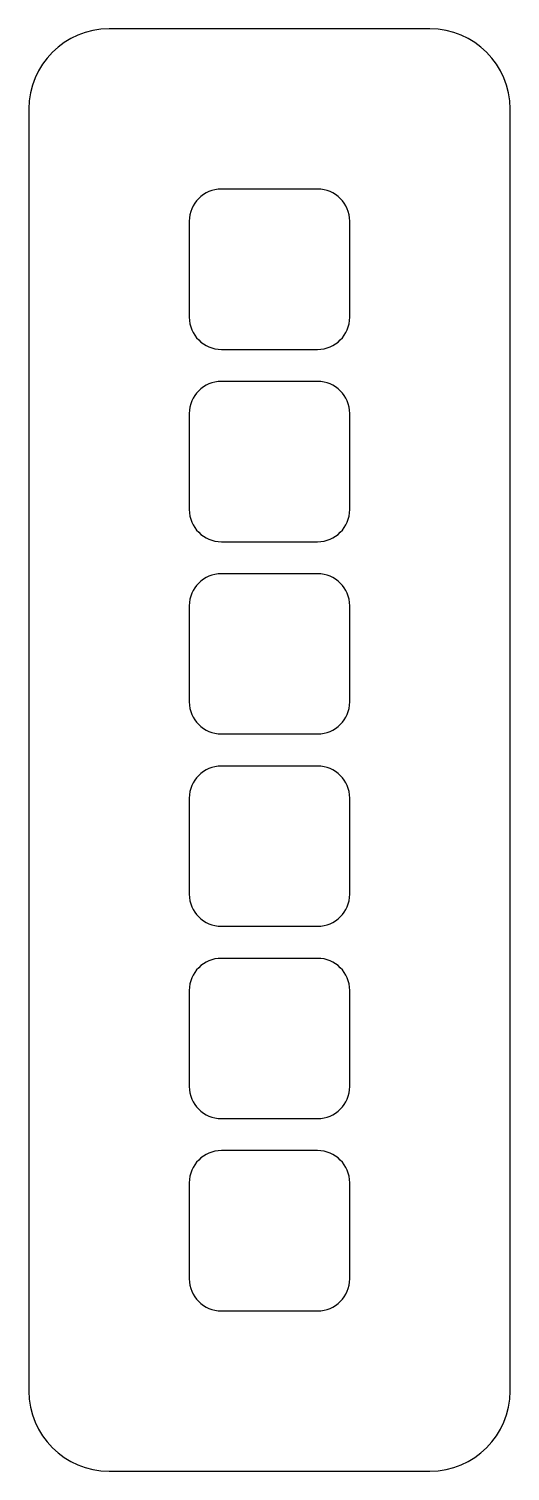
# Model space of a CAD drawing. Header units: metres. Extents: x 0 to 30, y 0 to 90.
import ezdxf

# ---------------------------------------------------------------- set-up
doc = ezdxf.new("R2010")
doc.units = ezdxf.units.M

msp = doc.modelspace()

# ---------------------------------------------------------------- linework, layer by layer
at = {"layer": 'PARAMETRIX'}
for p, q in [((25, 90), (5, 90)), ((0, 85), (0, 5)), ((30, 5), (30, 85)), ((18, 80), (12, 80)), ((10, 78), (10, 72)), ((20, 72), (20, 78)), ((12, 70), (18, 70)), ((18, 68), (12, 68)), ((10, 66), (10, 60)), ((20, 60), (20, 66)), ((12, 58), (18, 58)), ((18, 56), (12, 56)), ((10, 54), (10, 48)), ((20, 48), (20, 54)), ((12, 46), (18, 46)), ((18, 44), (12, 44)), ((10, 42), (10, 36)), ((20, 36), (20, 42)), ((12, 34), (18, 34)), ((18, 32), (12, 32)), ((10, 30), (10, 24)), ((20, 24), (20, 30)), ((12, 22), (18, 22)), ((18, 20), (12, 20)), ((10, 18), (10, 12)), ((20, 12), (20, 18)), ((12, 10), (18, 10)), ((5, 0), (25, 0))]:
    msp.add_line(p, q, dxfattribs=at)
for centre, radius, start, end in [((5, 85), 5, 90, 180), ((25, 85), 5, 0, 90), ((12, 78), 2, 90, 180), ((18, 78), 2, 0, 90), ((12, 72), 2, 180, 270), ((18, 72), 2, 270, 0), ((12, 66), 2, 90, 180), ((18, 66), 2, 0, 90), ((12, 60), 2, 180, 270), ((18, 60), 2, 270, 0), ((12, 54), 2, 90, 180), ((18, 54), 2, 0, 90), ((12, 48), 2, 180, 270), ((18, 48), 2, 270, 0), ((12, 42), 2, 90, 180), ((18, 42), 2, 0, 90), ((12, 36), 2, 180, 270), ((18, 36), 2, 270, 0), ((12, 30), 2, 90, 180), ((18, 30), 2, 0, 90), ((12, 24), 2, 180, 270), ((18, 24), 2, 270, 0), ((12, 18), 2, 90, 180), ((18, 18), 2, 0, 90), ((12, 12), 2, 180, 270), ((18, 12), 2, 270, 0), ((5, 5), 5, 180, 270), ((25, 5), 5, 270, 0)]:
    msp.add_arc(centre, radius, start, end, dxfattribs=at)

doc.saveas('drawing.dxf')
